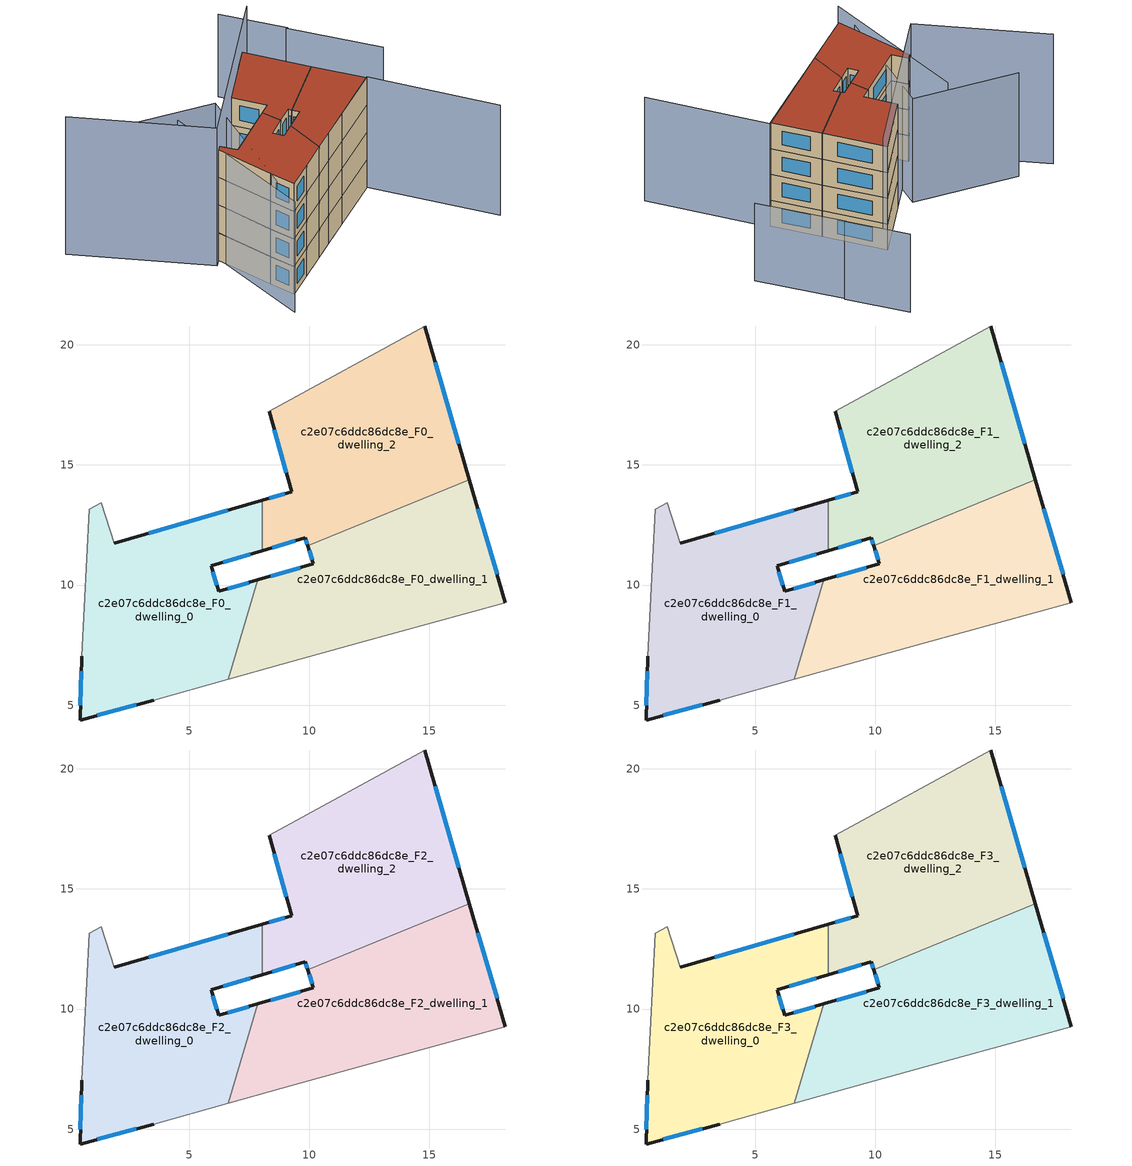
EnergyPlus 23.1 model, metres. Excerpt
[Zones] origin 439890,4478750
c2e07c6ddc86dc8e_F0_dwelling_0
 floor ground (EU_floor_Construction): 8.04,13.53 8.04,11.44 5.91,10.81 6.23,9.74 7.85,10.21 6.63,6.09 3.52,5.21 0.46,4.38 0.52,7.03 0.84,13.15 1.33,13.42 1.87,11.73 z0
 wall outside (EU_wall_Construction): 0.52,7.03 0.46,4.38 3.52,5.21 / 8.04,13.53 1.87,11.73 / 7.85,10.21 6.23,9.74 5.91,10.81 8.04,11.44 z0:3
 wall adiabatic (EU_wall_Construction): 1.87,11.73 1.33,13.42 0.84,13.15 0.52,7.03 / 3.52,5.21 6.63,6.09 z0:3
 wall to c2e07c6ddc86dc8e_F0_dwelling_2 (EU_wall_Construction): 8.04,11.44 8.04,13.53 z0:3
 wall to c2e07c6ddc86dc8e_F0_dwelling_1 (EU_wall_Construction): 6.63,6.09 7.85,10.21 z0:3
 window (EU_Window_Construction): 0.51,6.41 0.47,5 / 6.6,13.11 3.32,12.15 / 6.41,10.96 7.54,11.29 / 6.16,9.99 5.98,10.56 / 7.47,10.1 6.61,9.85 / 1.17,4.58 2.81,5.02 z0.7:2.3
c2e07c6ddc86dc8e_F0_dwelling_1
 floor ground (EU_floor_Construction): 16.67,14.38 18.17,9.26 12.07,7.61 8.84,6.71 6.63,6.09 7.85,10.21 10.17,10.88 9.94,11.63 z0
 wall outside (EU_wall_Construction): 9.94,11.63 10.17,10.88 7.85,10.21 / 18.17,9.26 16.67,14.38 z0:3
 wall adiabatic (EU_wall_Construction): 6.63,6.09 8.84,6.71 12.07,7.61 18.17,9.26 z0:3
 wall to c2e07c6ddc86dc8e_F0_dwelling_2 (EU_wall_Construction): 16.67,14.38 9.94,11.63 z0:3
 window (EU_Window_Construction): 9.62,10.73 8.39,10.37 / 9.99,11.45 10.11,11.06 / 17.82,10.46 17.02,13.18 z0.7:2.3
c2e07c6ddc86dc8e_F0_dwelling_2
 floor ground (EU_floor_Construction): 14.8,20.78 16.67,14.38 9.94,11.63 9.84,11.96 8.04,11.44 8.04,13.53 9.27,13.89 8.33,17.24 z0
 wall outside (EU_wall_Construction): 16.67,14.38 14.8,20.78 / 8.04,11.44 9.84,11.96 9.94,11.63 / 8.33,17.24 9.27,13.89 8.04,13.53 z0:3
 wall adiabatic (EU_wall_Construction): 14.8,20.78 8.33,17.24 z0:3
 window (EU_Window_Construction): 16.23,15.88 15.24,19.28 / 9.86,11.89 9.91,11.71 / 8.46,11.56 9.42,11.84 / 8.98,13.81 8.33,13.62 / 8.55,16.45 9.05,14.67 z0.7:2.3
c2e07c6ddc86dc8e_F1_dwelling_0
 floor to c2e07c6ddc86dc8e_F0_dwelling_0 (EU_floor_Construction): 8.04,13.53 8.04,11.44 5.91,10.81 6.23,9.74 7.85,10.21 6.63,6.09 3.52,5.21 0.46,4.38 0.52,7.03 0.84,13.15 1.33,13.42 1.87,11.73 z3
 wall outside (EU_wall_Construction): 0.52,7.03 0.46,4.38 3.52,5.21 / 8.04,13.53 1.87,11.73 / 7.85,10.21 6.23,9.74 5.91,10.81 8.04,11.44 z3:6
 wall adiabatic (EU_wall_Construction): 1.87,11.73 1.33,13.42 0.84,13.15 0.52,7.03 / 3.52,5.21 6.63,6.09 z3:6
 wall to c2e07c6ddc86dc8e_F1_dwelling_2 (EU_wall_Construction): 8.04,11.44 8.04,13.53 z3:6
 wall to c2e07c6ddc86dc8e_F1_dwelling_1 (EU_wall_Construction): 6.63,6.09 7.85,10.21 z3:6
 window (EU_Window_Construction): 0.51,6.41 0.47,5 / 6.6,13.11 3.32,12.15 / 6.41,10.96 7.54,11.29 / 6.16,9.99 5.98,10.56 / 7.47,10.1 6.61,9.85 / 1.17,4.58 2.81,5.02 z3.7:5.3
c2e07c6ddc86dc8e_F1_dwelling_1
 floor to c2e07c6ddc86dc8e_F0_dwelling_1 (EU_floor_Construction): 16.67,14.38 18.17,9.26 12.07,7.61 8.84,6.71 6.63,6.09 7.85,10.21 10.17,10.88 9.94,11.63 z3
 wall outside (EU_wall_Construction): 9.94,11.63 10.17,10.88 7.85,10.21 / 18.17,9.26 16.67,14.38 z3:6
 wall adiabatic (EU_wall_Construction): 6.63,6.09 8.84,6.71 12.07,7.61 18.17,9.26 z3:6
 wall to c2e07c6ddc86dc8e_F1_dwelling_2 (EU_wall_Construction): 16.67,14.38 9.94,11.63 z3:6
 window (EU_Window_Construction): 9.62,10.73 8.39,10.37 / 9.99,11.45 10.11,11.06 / 17.82,10.46 17.02,13.18 z3.7:5.3
c2e07c6ddc86dc8e_F1_dwelling_2
 floor to c2e07c6ddc86dc8e_F0_dwelling_2 (EU_floor_Construction): 14.8,20.78 16.67,14.38 9.94,11.63 9.84,11.96 8.04,11.44 8.04,13.53 9.27,13.89 8.33,17.24 z3
 wall outside (EU_wall_Construction): 16.67,14.38 14.8,20.78 / 8.04,11.44 9.84,11.96 9.94,11.63 / 8.33,17.24 9.27,13.89 8.04,13.53 z3:6
 wall adiabatic (EU_wall_Construction): 14.8,20.78 8.33,17.24 z3:6
 window (EU_Window_Construction): 16.23,15.88 15.24,19.28 / 9.86,11.89 9.91,11.71 / 8.46,11.56 9.42,11.84 / 8.98,13.81 8.33,13.62 / 8.55,16.45 9.05,14.67 z3.7:5.3
c2e07c6ddc86dc8e_F2_dwelling_0
 floor to c2e07c6ddc86dc8e_F1_dwelling_0 (EU_floor_Construction): 8.04,13.53 8.04,11.44 5.91,10.81 6.23,9.74 7.85,10.21 6.63,6.09 3.52,5.21 0.46,4.38 0.52,7.03 0.84,13.15 1.33,13.42 1.87,11.73 z6
 wall outside (EU_wall_Construction): 0.52,7.03 0.46,4.38 3.52,5.21 / 8.04,13.53 1.87,11.73 / 7.85,10.21 6.23,9.74 5.91,10.81 8.04,11.44 z6:9
 wall adiabatic (EU_wall_Construction): 1.87,11.73 1.33,13.42 0.84,13.15 0.52,7.03 / 3.52,5.21 6.63,6.09 z6:9
 wall to c2e07c6ddc86dc8e_F2_dwelling_2 (EU_wall_Construction): 8.04,11.44 8.04,13.53 z6:9
 wall to c2e07c6ddc86dc8e_F2_dwelling_1 (EU_wall_Construction): 6.63,6.09 7.85,10.21 z6:9
 window (EU_Window_Construction): 0.51,6.41 0.47,5 / 6.6,13.11 3.32,12.15 / 6.41,10.96 7.54,11.29 / 6.16,9.99 5.98,10.56 / 7.47,10.1 6.61,9.85 / 1.17,4.58 2.81,5.02 z6.7:8.3
c2e07c6ddc86dc8e_F2_dwelling_1
 floor to c2e07c6ddc86dc8e_F1_dwelling_1 (EU_floor_Construction): 16.67,14.38 18.17,9.26 12.07,7.61 8.84,6.71 6.63,6.09 7.85,10.21 10.17,10.88 9.94,11.63 z6
 wall outside (EU_wall_Construction): 9.94,11.63 10.17,10.88 7.85,10.21 / 18.17,9.26 16.67,14.38 z6:9
 wall adiabatic (EU_wall_Construction): 6.63,6.09 8.84,6.71 12.07,7.61 18.17,9.26 z6:9
 wall to c2e07c6ddc86dc8e_F2_dwelling_2 (EU_wall_Construction): 16.67,14.38 9.94,11.63 z6:9
 window (EU_Window_Construction): 9.62,10.73 8.39,10.37 / 9.99,11.45 10.11,11.06 / 17.82,10.46 17.02,13.18 z6.7:8.3
c2e07c6ddc86dc8e_F2_dwelling_2
 floor to c2e07c6ddc86dc8e_F1_dwelling_2 (EU_floor_Construction): 14.8,20.78 16.67,14.38 9.94,11.63 9.84,11.96 8.04,11.44 8.04,13.53 9.27,13.89 8.33,17.24 z6
 wall outside (EU_wall_Construction): 16.67,14.38 14.8,20.78 / 8.04,11.44 9.84,11.96 9.94,11.63 / 8.33,17.24 9.27,13.89 8.04,13.53 z6:9
 wall adiabatic (EU_wall_Construction): 14.8,20.78 8.33,17.24 z6:9
 window (EU_Window_Construction): 16.23,15.88 15.24,19.28 / 9.86,11.89 9.91,11.71 / 8.46,11.56 9.42,11.84 / 8.98,13.81 8.33,13.62 / 8.55,16.45 9.05,14.67 z6.7:8.3
c2e07c6ddc86dc8e_F3_dwelling_0
 floor to c2e07c6ddc86dc8e_F2_dwelling_0 (EU_floor_Construction): 8.04,13.53 8.04,11.44 5.91,10.81 6.23,9.74 7.85,10.21 6.63,6.09 3.52,5.21 0.46,4.38 0.52,7.03 0.84,13.15 1.33,13.42 1.87,11.73 z9
 wall outside (EU_wall_Construction): 0.52,7.03 0.46,4.38 3.52,5.21 / 8.04,13.53 1.87,11.73 / 7.85,10.21 6.23,9.74 5.91,10.81 8.04,11.44 z9:12
 wall adiabatic (EU_wall_Construction): 1.87,11.73 1.33,13.42 0.84,13.15 0.52,7.03 / 3.52,5.21 6.63,6.09 z9:12
 wall to c2e07c6ddc86dc8e_F3_dwelling_2 (EU_wall_Construction): 8.04,11.44 8.04,13.53 z9:12
 wall to c2e07c6ddc86dc8e_F3_dwelling_1 (EU_wall_Construction): 6.63,6.09 7.85,10.21 z9:12
 window (EU_Window_Construction): 0.51,6.41 0.47,5 / 6.6,13.11 3.32,12.15 / 6.41,10.96 7.54,11.29 / 6.16,9.99 5.98,10.56 / 7.47,10.1 6.61,9.85 / 1.17,4.58 2.81,5.02 z9.7:11.3
 roof outside (EU_roof_Construction): 6.63,6.09 7.85,10.21 6.23,9.74 5.91,10.81 8.04,11.44 8.04,13.53 1.87,11.73 1.33,13.42 0.84,13.15 0.52,7.03 0.46,4.38 3.52,5.21 z12
c2e07c6ddc86dc8e_F3_dwelling_1
 floor to c2e07c6ddc86dc8e_F2_dwelling_1 (EU_floor_Construction): 16.67,14.38 18.17,9.26 12.07,7.61 8.84,6.71 6.63,6.09 7.85,10.21 10.17,10.88 9.94,11.63 z9
 wall outside (EU_wall_Construction): 9.94,11.63 10.17,10.88 7.85,10.21 / 18.17,9.26 16.67,14.38 z9:12
 wall adiabatic (EU_wall_Construction): 6.63,6.09 8.84,6.71 12.07,7.61 18.17,9.26 z9:12
 wall to c2e07c6ddc86dc8e_F3_dwelling_2 (EU_wall_Construction): 16.67,14.38 9.94,11.63 z9:12
 window (EU_Window_Construction): 9.62,10.73 8.39,10.37 / 9.99,11.45 10.11,11.06 / 17.82,10.46 17.02,13.18 z9.7:11.3
 roof outside (EU_roof_Construction): 18.17,9.26 16.67,14.38 9.94,11.63 10.17,10.88 7.85,10.21 6.63,6.09 8.84,6.71 12.07,7.61 z12
c2e07c6ddc86dc8e_F3_dwelling_2
 floor to c2e07c6ddc86dc8e_F2_dwelling_2 (EU_floor_Construction): 14.8,20.78 16.67,14.38 9.94,11.63 9.84,11.96 8.04,11.44 8.04,13.53 9.27,13.89 8.33,17.24 z9
 wall outside (EU_wall_Construction): 16.67,14.38 14.8,20.78 / 8.04,11.44 9.84,11.96 9.94,11.63 / 8.33,17.24 9.27,13.89 8.04,13.53 z9:12
 wall adiabatic (EU_wall_Construction): 14.8,20.78 8.33,17.24 z9:12
 window (EU_Window_Construction): 16.23,15.88 15.24,19.28 / 9.86,11.89 9.91,11.71 / 8.46,11.56 9.42,11.84 / 8.98,13.81 8.33,13.62 / 8.55,16.45 9.05,14.67 z9.7:11.3
 roof outside (EU_roof_Construction): 16.67,14.38 14.8,20.78 8.33,17.24 9.27,13.89 8.04,13.53 8.04,11.44 9.84,11.96 9.94,11.63 z12
shading: 3.52,5.21 18.27,9.37 / 18.27,9.37 21.77,-3.06 / -2.91,23.42 6.75,17.87 / 6.75,17.87 -0.13,5.9 / 2.54,18.95 -1.84,2.62 z0:12; 26.6,13.63 23.87,22.52 / 24,22.44 22.07,28.82 z0:9; 17.49,22.26 0.04,12.7 / 0.04,12.7 -6.6,24.81 z0:15
[Building]
EU S2 Campaign: North Axis=0; Terrain=City; Solar Distribution=FullExterior
[Site:Location]
Madrid: Latitude=40.5; Longitude=-3.5; Time Zone=1; Elevation=609
[SizingPeriod:WeatherFileDays]
AnnualSizingPeriod: Begin Month=1; Begin Day of Month=1; End Month=12; End Day of Month=31; Day of Week for Start Day=Monday; Use Weather File Daylight Saving Period=No; Use Weather File Rain and Snow Indicators=No
[MATERIAL]
EU_InternalMass_Material: Roughness=MediumRough; Thickness=0.1; Conductivity=1; Density=1800; Specific Heat=900; Thermal Absorptance=0.9; Solar Absorptance=0.7; Visible Absorptance=0.7
[MATERIAL:NOMASS] Roughness=MediumRough; Thermal Absorptance=0.9; Solar Absorptance=0.7; Visible Absorptance=0.7
Name | Thermal Resistance
EU_wall_NoMass | 0.419739
EU_roof_NoMass | 0.352165
EU_floor_NoMass | 0.608284
[WINDOWMATERIAL:SIMPLEGLAZINGSYSTEM]
EU_Window_SimpleGlazing: UFactor=4.8352; Solar Heat Gain Coefficient=0.85; Visible Transmittance=0.85
[CONSTRUCTION]
EU_wall_Construction: EU_wall_NoMass
EU_roof_Construction: EU_roof_NoMass
EU_floor_Construction: EU_floor_NoMass
EU_InternalMass_Construction: EU_InternalMass_Material
EU_Window_Construction: EU_Window_SimpleGlazing
[ZONE] Type=1; Multiplier=1; Ceiling Height=autocalculate; Floor Area=autocalculate; Part of Total Floor Area=Yes
Name | Volume
c2e07c6ddc86dc8e_F0_dwelling_0 | 145.123
c2e07c6ddc86dc8e_F1_dwelling_0; c2e07c6ddc86dc8e_F2_dwelling_0; c2e07c6ddc86dc8e_F3_dwelling_0 | 145.122
c2e07c6ddc86dc8e_F0_dwelling_1; c2e07c6ddc86dc8e_F1_dwelling_1; c2e07c6ddc86dc8e_F2_dwelling_1; c2e07c6ddc86dc8e_F3_dwelling_1 | 145.128
c2e07c6ddc86dc8e_F0_dwelling_2 | 145.111
c2e07c6ddc86dc8e_F1_dwelling_2; c2e07c6ddc86dc8e_F2_dwelling_2; c2e07c6ddc86dc8e_F3_dwelling_2 | 145.11
[INTERNALMASS] Construction=EU_InternalMass_Construction
Name | Zone or ZoneList | Surface Area
c2e07c6ddc86dc8e_F0_dwelling_0_EU_InternalMass | c2e07c6ddc86dc8e_F0_dwelling_0 | 48.3742
c2e07c6ddc86dc8e_F0_dwelling_1_EU_InternalMass | c2e07c6ddc86dc8e_F0_dwelling_1 | 48.3759
c2e07c6ddc86dc8e_F0_dwelling_2_EU_InternalMass | c2e07c6ddc86dc8e_F0_dwelling_2 | 48.37
c2e07c6ddc86dc8e_F1_dwelling_0_EU_InternalMass | c2e07c6ddc86dc8e_F1_dwelling_0 | 48.3742
c2e07c6ddc86dc8e_F1_dwelling_1_EU_InternalMass | c2e07c6ddc86dc8e_F1_dwelling_1 | 48.3759
c2e07c6ddc86dc8e_F1_dwelling_2_EU_InternalMass | c2e07c6ddc86dc8e_F1_dwelling_2 | 48.37
c2e07c6ddc86dc8e_F2_dwelling_0_EU_InternalMass | c2e07c6ddc86dc8e_F2_dwelling_0 | 48.3742
c2e07c6ddc86dc8e_F2_dwelling_1_EU_InternalMass | c2e07c6ddc86dc8e_F2_dwelling_1 | 48.3759
c2e07c6ddc86dc8e_F2_dwelling_2_EU_InternalMass | c2e07c6ddc86dc8e_F2_dwelling_2 | 48.37
c2e07c6ddc86dc8e_F3_dwelling_0_EU_InternalMass | c2e07c6ddc86dc8e_F3_dwelling_0 | 48.3742
c2e07c6ddc86dc8e_F3_dwelling_1_EU_InternalMass | c2e07c6ddc86dc8e_F3_dwelling_1 | 48.3759
c2e07c6ddc86dc8e_F3_dwelling_2_EU_InternalMass | c2e07c6ddc86dc8e_F3_dwelling_2 | 48.37
[OTHEREQUIPMENT] Fuel Type=Electricity; Design Level Calculation Method=Watts/Area; Power per Zone Floor Area=1; Fraction Latent=0; Fraction Radiant=0; Fraction Lost=0; Carbon Dioxide Generation Rate=0; EndUse Subcategory=EU_Step8_InternalGains
Name | Zone or ZoneList or Space or SpaceList | Schedule
EU_Step8_InternalGain_c2e07c6ddc86dc8e_F0_dwelling_0_f000 | c2e07c6ddc86dc8e_F0_dwelling_0 | EU_Step8_GainSchedule_c2e07c6ddc86dc8e_F0_dwelling_0_f000
EU_Step8_InternalGain_c2e07c6ddc86dc8e_F0_dwelling_1_f000 | c2e07c6ddc86dc8e_F0_dwelling_1 | EU_Step8_GainSchedule_c2e07c6ddc86dc8e_F0_dwelling_1_f000
EU_Step8_InternalGain_c2e07c6ddc86dc8e_F0_dwelling_2_f000 | c2e07c6ddc86dc8e_F0_dwelling_2 | EU_Step8_GainSchedule_c2e07c6ddc86dc8e_F0_dwelling_2_f000
EU_Step8_InternalGain_c2e07c6ddc86dc8e_F1_dwelling_0_f000 | c2e07c6ddc86dc8e_F1_dwelling_0 | EU_Step8_GainSchedule_c2e07c6ddc86dc8e_F1_dwelling_0_f000
EU_Step8_InternalGain_c2e07c6ddc86dc8e_F1_dwelling_1_f000 | c2e07c6ddc86dc8e_F1_dwelling_1 | EU_Step8_GainSchedule_c2e07c6ddc86dc8e_F1_dwelling_1_f000
EU_Step8_InternalGain_c2e07c6ddc86dc8e_F1_dwelling_2_f000 | c2e07c6ddc86dc8e_F1_dwelling_2 | EU_Step8_GainSchedule_c2e07c6ddc86dc8e_F1_dwelling_2_f000
EU_Step8_InternalGain_c2e07c6ddc86dc8e_F2_dwelling_0_f000 | c2e07c6ddc86dc8e_F2_dwelling_0 | EU_Step8_GainSchedule_c2e07c6ddc86dc8e_F2_dwelling_0_f000
EU_Step8_InternalGain_c2e07c6ddc86dc8e_F2_dwelling_1_f000 | c2e07c6ddc86dc8e_F2_dwelling_1 | EU_Step8_GainSchedule_c2e07c6ddc86dc8e_F2_dwelling_1_f000
EU_Step8_InternalGain_c2e07c6ddc86dc8e_F2_dwelling_2_f000 | c2e07c6ddc86dc8e_F2_dwelling_2 | EU_Step8_GainSchedule_c2e07c6ddc86dc8e_F2_dwelling_2_f000
EU_Step8_InternalGain_c2e07c6ddc86dc8e_F3_dwelling_0_f000 | c2e07c6ddc86dc8e_F3_dwelling_0 | EU_Step8_GainSchedule_c2e07c6ddc86dc8e_F3_dwelling_0_f000
EU_Step8_InternalGain_c2e07c6ddc86dc8e_F3_dwelling_1_f000 | c2e07c6ddc86dc8e_F3_dwelling_1 | EU_Step8_GainSchedule_c2e07c6ddc86dc8e_F3_dwelling_1_f000
EU_Step8_InternalGain_c2e07c6ddc86dc8e_F3_dwelling_2_f000 | c2e07c6ddc86dc8e_F3_dwelling_2 | EU_Step8_GainSchedule_c2e07c6ddc86dc8e_F3_dwelling_2_f000
[ZONEVENTILATION:DESIGNFLOWRATE] Schedule=EU_AlwaysOn; Design Flow Rate Calculation Method=AirChanges/Hour; Air Changes per Hour=0.703302; Ventilation Type=Natural; Fan Pressure Rise=0; Fan Total Efficiency=1; Constant Term Coefficient=1; Temperature Term Coefficient=0; Velocity Term Coefficient=0; Velocity Squared Term Coefficient=0; Minimum Indoor Temperature=-100; Maximum Indoor Temperature=100; Delta Temperature=-100; Minimum Outdoor Temperature=-100; Maximum Outdoor Temperature=100; Maximum Wind Speed=40
Name | Zone or ZoneList or Space or SpaceList
EU_ConstantAir_c2e07c6ddc86dc8e_F0_dwelling_0 | c2e07c6ddc86dc8e_F0_dwelling_0
EU_ConstantAir_c2e07c6ddc86dc8e_F0_dwelling_1 | c2e07c6ddc86dc8e_F0_dwelling_1
EU_ConstantAir_c2e07c6ddc86dc8e_F0_dwelling_2 | c2e07c6ddc86dc8e_F0_dwelling_2
EU_ConstantAir_c2e07c6ddc86dc8e_F1_dwelling_0 | c2e07c6ddc86dc8e_F1_dwelling_0
EU_ConstantAir_c2e07c6ddc86dc8e_F1_dwelling_1 | c2e07c6ddc86dc8e_F1_dwelling_1
EU_ConstantAir_c2e07c6ddc86dc8e_F1_dwelling_2 | c2e07c6ddc86dc8e_F1_dwelling_2
EU_ConstantAir_c2e07c6ddc86dc8e_F2_dwelling_0 | c2e07c6ddc86dc8e_F2_dwelling_0
EU_ConstantAir_c2e07c6ddc86dc8e_F2_dwelling_1 | c2e07c6ddc86dc8e_F2_dwelling_1
EU_ConstantAir_c2e07c6ddc86dc8e_F2_dwelling_2 | c2e07c6ddc86dc8e_F2_dwelling_2
EU_ConstantAir_c2e07c6ddc86dc8e_F3_dwelling_0 | c2e07c6ddc86dc8e_F3_dwelling_0
EU_ConstantAir_c2e07c6ddc86dc8e_F3_dwelling_1 | c2e07c6ddc86dc8e_F3_dwelling_1
EU_ConstantAir_c2e07c6ddc86dc8e_F3_dwelling_2 | c2e07c6ddc86dc8e_F3_dwelling_2
[HVACTEMPLATE:THERMOSTAT] Constant Heating Setpoint=20; Constant Cooling Setpoint=50
EU_HeatOnly_c2e07c6ddc86dc8e_F0_dwelling_0; EU_HeatOnly_c2e07c6ddc86dc8e_F0_dwelling_1; EU_HeatOnly_c2e07c6ddc86dc8e_F0_dwelling_2; EU_HeatOnly_c2e07c6ddc86dc8e_F1_dwelling_0; EU_HeatOnly_c2e07c6ddc86dc8e_F1_dwelling_1; EU_HeatOnly_c2e07c6ddc86dc8e_F1_dwelling_2; EU_HeatOnly_c2e07c6ddc86dc8e_F2_dwelling_0; EU_HeatOnly_c2e07c6ddc86dc8e_F2_dwelling_1; EU_HeatOnly_c2e07c6ddc86dc8e_F2_dwelling_2; EU_HeatOnly_c2e07c6ddc86dc8e_F3_dwelling_0; EU_HeatOnly_c2e07c6ddc86dc8e_F3_dwelling_1; EU_HeatOnly_c2e07c6ddc86dc8e_F3_dwelling_2
[HVACTEMPLATE:ZONE:IDEALLOADSAIRSYSTEM] System Availability Schedule=EU_AlwaysOn; Maximum Heating Supply Air Temperature=50; Minimum Cooling Supply Air Temperature=13; Maximum Heating Supply Air Humidity Ratio=0.0156; Minimum Cooling Supply Air Humidity Ratio=0.0077; Heating Limit=NoLimit; Cooling Limit=NoLimit; Heating Availability Schedule=EU_AlwaysOn; Cooling Availability Schedule=EU_CoolingOff; Dehumidification Control Type=ConstantSensibleHeatRatio; Cooling Sensible Heat Ratio=0.7; Dehumidification Setpoint=60; Humidification Control Type=None; Humidification Setpoint=30; Outdoor Air Method=None; Outdoor Air Flow Rate per Person=0.00944; Outdoor Air Flow Rate per Zone Floor Area=0; Outdoor Air Flow Rate per Zone=0; Demand Controlled Ventilation Type=None; Outdoor Air Economizer Type=NoEconomizer; Heat Recovery Type=None; Sensible Heat Recovery Effectiveness=0.7; Latent Heat Recovery Effectiveness=0.65
Name | Template Thermostat
c2e07c6ddc86dc8e_F0_dwelling_0 | EU_HeatOnly_c2e07c6ddc86dc8e_F0_dwelling_0
c2e07c6ddc86dc8e_F0_dwelling_1 | EU_HeatOnly_c2e07c6ddc86dc8e_F0_dwelling_1
c2e07c6ddc86dc8e_F0_dwelling_2 | EU_HeatOnly_c2e07c6ddc86dc8e_F0_dwelling_2
c2e07c6ddc86dc8e_F1_dwelling_0 | EU_HeatOnly_c2e07c6ddc86dc8e_F1_dwelling_0
c2e07c6ddc86dc8e_F1_dwelling_1 | EU_HeatOnly_c2e07c6ddc86dc8e_F1_dwelling_1
c2e07c6ddc86dc8e_F1_dwelling_2 | EU_HeatOnly_c2e07c6ddc86dc8e_F1_dwelling_2
c2e07c6ddc86dc8e_F2_dwelling_0 | EU_HeatOnly_c2e07c6ddc86dc8e_F2_dwelling_0
c2e07c6ddc86dc8e_F2_dwelling_1 | EU_HeatOnly_c2e07c6ddc86dc8e_F2_dwelling_1
c2e07c6ddc86dc8e_F2_dwelling_2 | EU_HeatOnly_c2e07c6ddc86dc8e_F2_dwelling_2
c2e07c6ddc86dc8e_F3_dwelling_0 | EU_HeatOnly_c2e07c6ddc86dc8e_F3_dwelling_0
c2e07c6ddc86dc8e_F3_dwelling_1 | EU_HeatOnly_c2e07c6ddc86dc8e_F3_dwelling_1
c2e07c6ddc86dc8e_F3_dwelling_2 | EU_HeatOnly_c2e07c6ddc86dc8e_F3_dwelling_2
[SIZING:ZONE] Zone Cooling Design Supply Air Temperature Input Method=SupplyAirTemperature; Zone Cooling Design Supply Air Temperature=13; Zone Heating Design Supply Air Temperature Input Method=SupplyAirTemperature; Zone Heating Design Supply Air Temperature=50; Zone Cooling Design Supply Air Humidity Ratio=0.008; Zone Heating Design Supply Air Humidity Ratio=0.008; Cooling Design Air Flow Method=DesignDay; Cooling Design Air Flow Rate=0; Cooling Minimum Air Flow per Zone Floor Area=0.000762; Cooling Minimum Air Flow=0; Cooling Minimum Air Flow Fraction=0.2; Heating Design Air Flow Method=DesignDay; Heating Design Air Flow Rate=0; Heating Maximum Air Flow per Zone Floor Area=0.002032; Heating Maximum Air Flow=0.141576; Heating Maximum Air Flow Fraction=0.3; Account for Dedicated Outdoor Air System=No; Dedicated Outdoor Air System Control Strategy=NeutralSupplyAir; Dedicated Outdoor Air Low Setpoint Temperature for Design=autosize; Dedicated Outdoor Air High Setpoint Temperature for Design=autosize; Zone Load Sizing Method=Sensible Load Only No Latent Load; Zone Latent Cooling Design Supply Air Humidity Ratio Input Method=HumidityRatioDifference; Zone Cooling Design Supply Air Humidity Ratio Difference=0.005; Zone Latent Heating Design Supply Air Humidity Ratio Input Method=HumidityRatioDifference; Zone Humidification Design Supply Air Humidity Ratio Difference=0.005
c2e07c6ddc86dc8e_F0_dwelling_0; c2e07c6ddc86dc8e_F0_dwelling_1; c2e07c6ddc86dc8e_F0_dwelling_2; c2e07c6ddc86dc8e_F1_dwelling_0; c2e07c6ddc86dc8e_F1_dwelling_1; c2e07c6ddc86dc8e_F1_dwelling_2; c2e07c6ddc86dc8e_F2_dwelling_0; c2e07c6ddc86dc8e_F2_dwelling_1; c2e07c6ddc86dc8e_F2_dwelling_2; c2e07c6ddc86dc8e_F3_dwelling_0; c2e07c6ddc86dc8e_F3_dwelling_1; c2e07c6ddc86dc8e_F3_dwelling_2
[SCHEDULE:CONSTANT]
Name | Hourly Value
EU_AlwaysOn | 1
EU_CoolingOff | 0
[SCHEDULE:FILE] Column Number=1; Rows to Skip at Top=0; Number of Hours of Data=8760; Column Separator=Comma; Interpolate to Timestep=No; Minutes per Item=60; Adjust Schedule for Daylight Savings=Yes
Name | File
EU_Step8_GainSchedule_c2e07c6ddc86dc8e_F0_dwelling_0_f000 | ../../schedules/c2e07c6ddc86dc8e/c2e07c6ddc86dc8e_F0_dwelling_0_f000_gain.csv
EU_Step8_GainSchedule_c2e07c6ddc86dc8e_F0_dwelling_1_f000 | ../../schedules/c2e07c6ddc86dc8e/c2e07c6ddc86dc8e_F0_dwelling_1_f000_gain.csv
EU_Step8_GainSchedule_c2e07c6ddc86dc8e_F0_dwelling_2_f000 | ../../schedules/c2e07c6ddc86dc8e/c2e07c6ddc86dc8e_F0_dwelling_2_f000_gain.csv
EU_Step8_GainSchedule_c2e07c6ddc86dc8e_F1_dwelling_0_f000 | ../../schedules/c2e07c6ddc86dc8e/c2e07c6ddc86dc8e_F1_dwelling_0_f000_gain.csv
EU_Step8_GainSchedule_c2e07c6ddc86dc8e_F1_dwelling_1_f000 | ../../schedules/c2e07c6ddc86dc8e/c2e07c6ddc86dc8e_F1_dwelling_1_f000_gain.csv
EU_Step8_GainSchedule_c2e07c6ddc86dc8e_F1_dwelling_2_f000 | ../../schedules/c2e07c6ddc86dc8e/c2e07c6ddc86dc8e_F1_dwelling_2_f000_gain.csv
EU_Step8_GainSchedule_c2e07c6ddc86dc8e_F2_dwelling_0_f000 | ../../schedules/c2e07c6ddc86dc8e/c2e07c6ddc86dc8e_F2_dwelling_0_f000_gain.csv
EU_Step8_GainSchedule_c2e07c6ddc86dc8e_F2_dwelling_1_f000 | ../../schedules/c2e07c6ddc86dc8e/c2e07c6ddc86dc8e_F2_dwelling_1_f000_gain.csv
EU_Step8_GainSchedule_c2e07c6ddc86dc8e_F2_dwelling_2_f000 | ../../schedules/c2e07c6ddc86dc8e/c2e07c6ddc86dc8e_F2_dwelling_2_f000_gain.csv
EU_Step8_GainSchedule_c2e07c6ddc86dc8e_F3_dwelling_0_f000 | ../../schedules/c2e07c6ddc86dc8e/c2e07c6ddc86dc8e_F3_dwelling_0_f000_gain.csv
EU_Step8_GainSchedule_c2e07c6ddc86dc8e_F3_dwelling_1_f000 | ../../schedules/c2e07c6ddc86dc8e/c2e07c6ddc86dc8e_F3_dwelling_1_f000_gain.csv
EU_Step8_GainSchedule_c2e07c6ddc86dc8e_F3_dwelling_2_f000 | ../../schedules/c2e07c6ddc86dc8e/c2e07c6ddc86dc8e_F3_dwelling_2_f000_gain.csv
